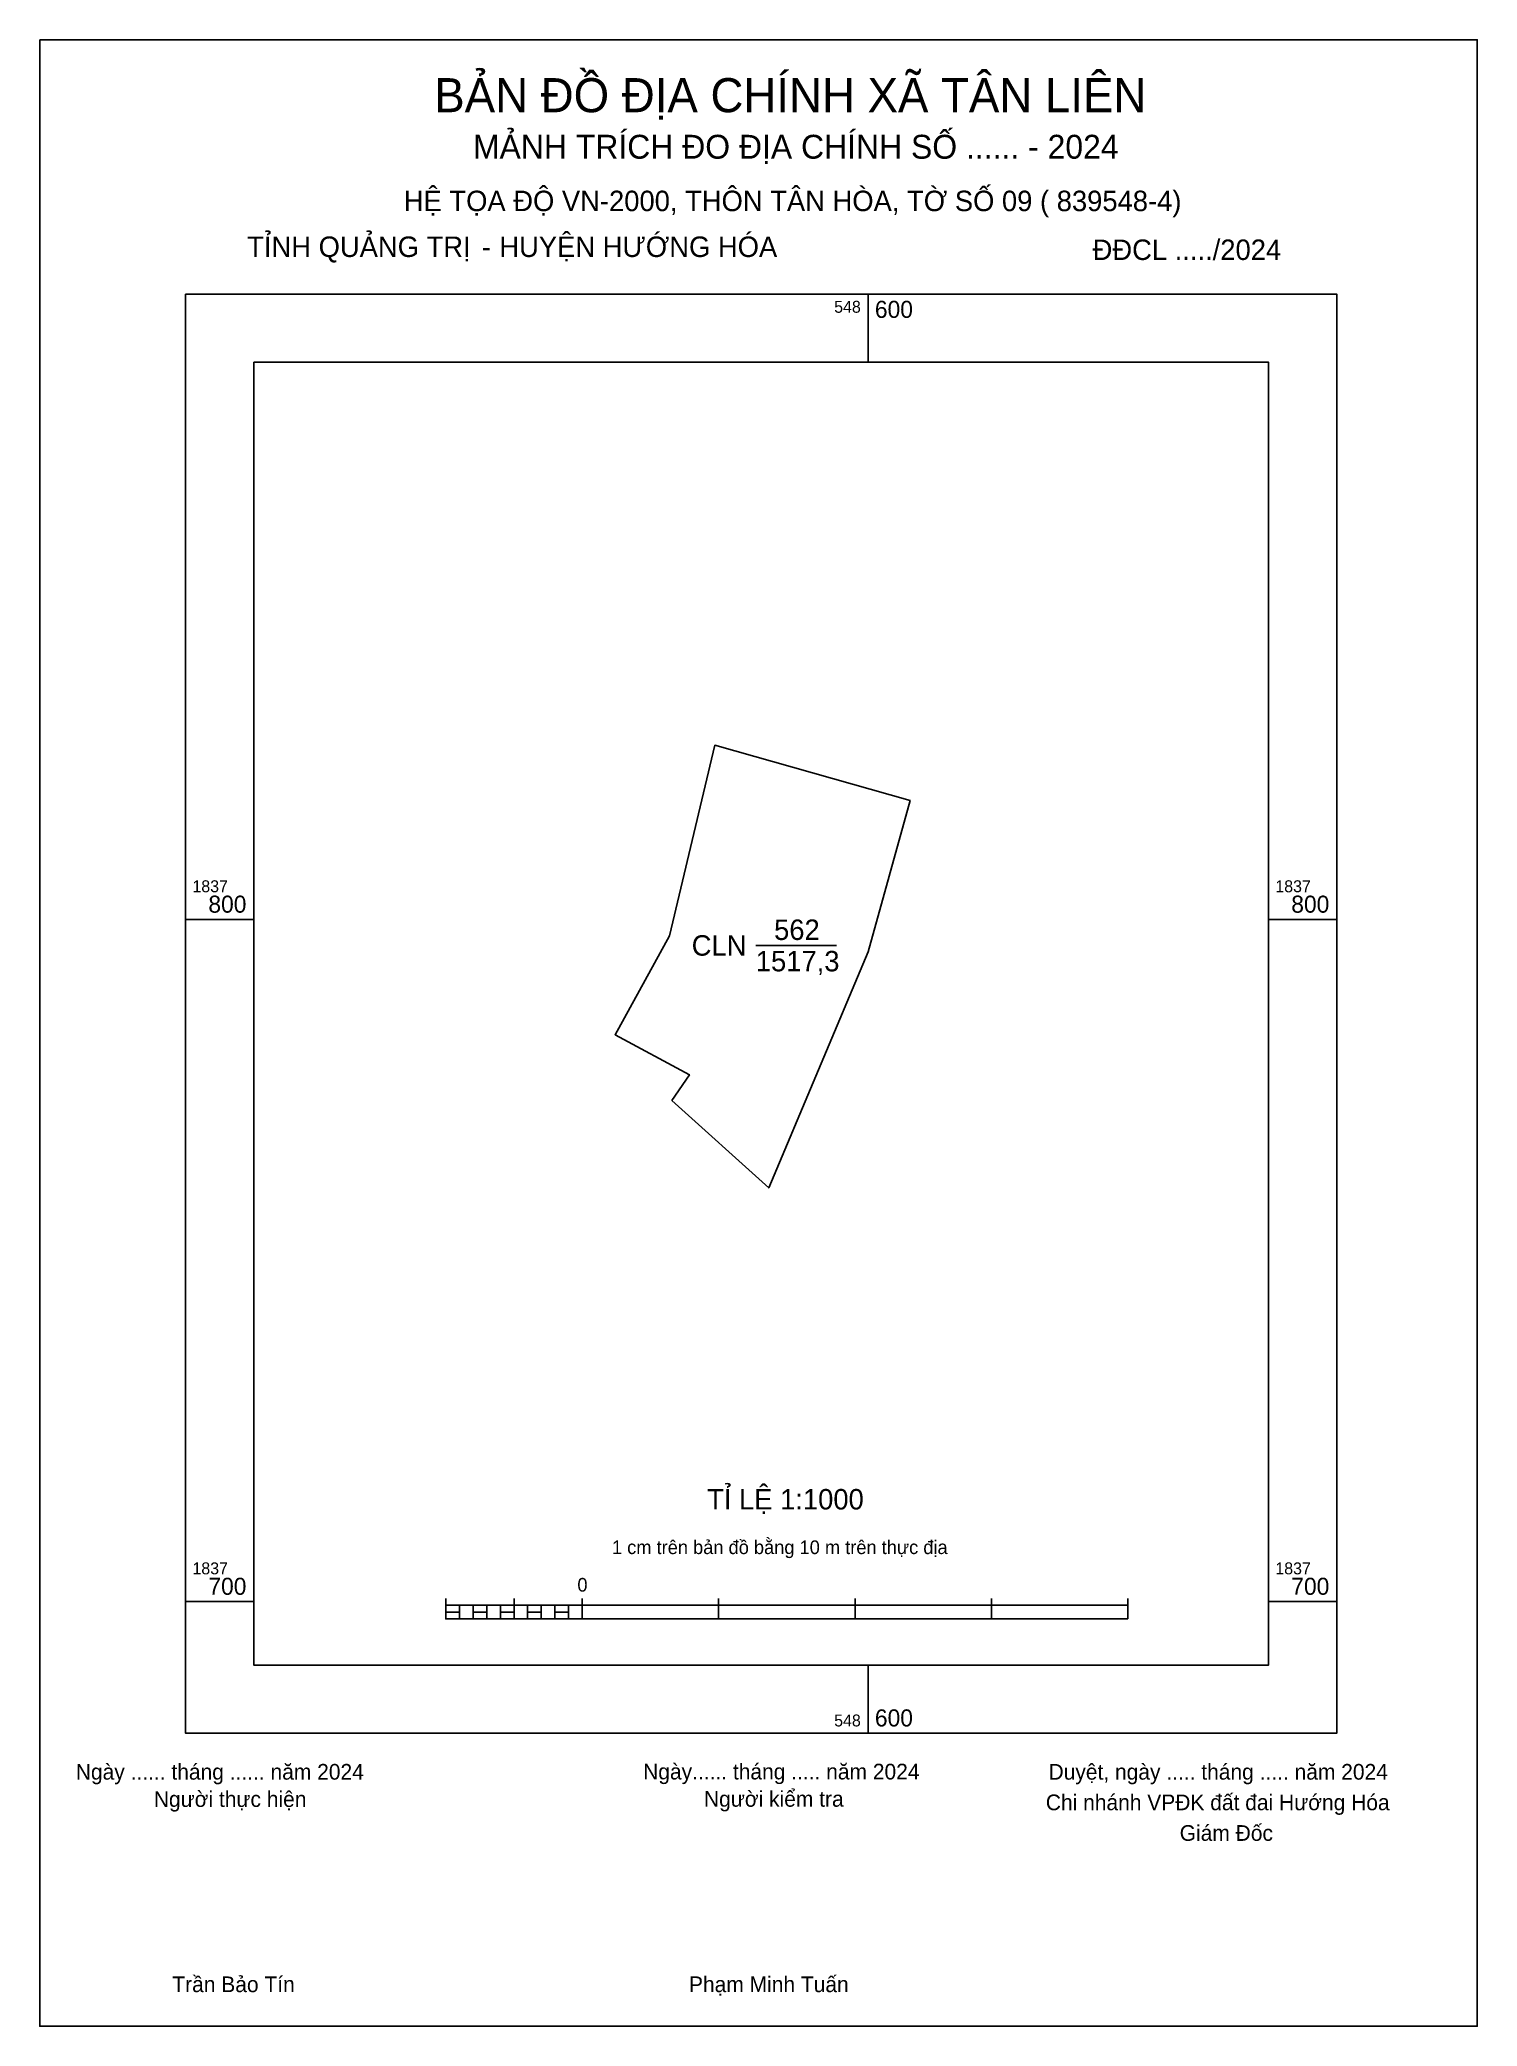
# Model space of a CAD drawing. Extents: x 548479 to 548689, y 1837638 to 1837929.
import ezdxf

# ---------------------------------------------------------------- set-up
doc = ezdxf.new("R2010")
doc.units = 0
for name, color, linetype in [('Level 1', 7, 'Continuous'), ('Level 10', 7, 'Continuous'), ('Level 13', 7, 'Continuous'), ('Level 2', 7, 'Continuous'), ('Level 6', 7, 'Continuous'), ('Level 62', 7, 'Continuous'), ('Level 63', 7, 'Continuous'), ('Level 9', 7, 'Continuous')]:
    doc.layers.add(name, color=color, linetype=linetype)

msp = doc.modelspace()

# ---------------------------------------------------------------- linework, layer by layer
at = {"layer": 'Level 1'}
for p, q in [((548478.55, 1837928.98), (548478.55, 1837928.98)), ((548689.32, 1837637.75), (548689.32, 1837637.75))]:
    msp.add_line(p, q, dxfattribs=at)
at = {"layer": 'Level 10'}
msp.add_lwpolyline([(548571.23, 1837773.45), (548573.8, 1837777.24), (548562.9, 1837783.11), (548570.91, 1837797.6), (548577.53, 1837825.55), (548606.17, 1837817.44), (548600, 1837795.28), (548585.43, 1837760.66)], close=True, dxfattribs=at)
at = {"layer": 'Level 2'}
msp.add_lwpolyline([(548478.55, 1837928.98), (548689.31, 1837928.98), (548689.31, 1837637.75), (548478.55, 1837637.75)], close=True, dxfattribs=at)
at = {"layer": 'Level 62'}
msp.add_lwpolyline([(548509.94, 1837881.7), (548658.71, 1837881.7), (548658.71, 1837690.7), (548509.94, 1837690.7)], close=True, dxfattribs=at)
at = {"layer": 'Level 63'}
for p, q in [((548478.55, 1837923.98), (548478.55, 1837928.98)), ((548478.55, 1837928.98), (548483.55, 1837928.98)), ((548478.55, 1837923.98), (548478.55, 1837928.98)), ((548478.55, 1837928.98), (548483.55, 1837928.98)), ((548684.31, 1837928.98), (548689.31, 1837928.98)), ((548684.31, 1837928.98), (548689.31, 1837928.98)), ((548689.31, 1837928.98), (548689.31, 1837923.98)), ((548689.31, 1837928.98), (548689.31, 1837923.98)), ((548478.55, 1837923.98), (548478.55, 1837923.98)), ((548478.55, 1837923.98), (548478.55, 1837923.98)), ((548600, 1837891.7), (548600, 1837881.7)), ((548499.94, 1837800), (548509.94, 1837800)), ((548658.71, 1837800), (548668.71, 1837800)), ((548499.94, 1837700), (548509.94, 1837700)), ((548538.09, 1837700.47), (548538.09, 1837697.47)), ((548538.09, 1837699.47), (548638.09, 1837699.47)), ((548540.09, 1837699.47), (548540.09, 1837697.47)), ((548542.09, 1837699.47), (548542.09, 1837697.47)), ((548544.09, 1837699.47), (548544.09, 1837697.47)), ((548546.09, 1837699.47), (548546.09, 1837697.47)), ((548548.09, 1837700.47), (548548.09, 1837697.47)), ((548548.09, 1837699.47), (548548.09, 1837697.47)), ((548550.09, 1837699.47), (548550.09, 1837697.47)), ((548552.09, 1837699.47), (548552.09, 1837697.47)), ((548554.09, 1837699.47), (548554.09, 1837697.47)), ((548556.09, 1837699.47), (548556.09, 1837697.47)), ((548558.09, 1837700.47), (548558.09, 1837697.47)), ((548558.09, 1837699.47), (548558.09, 1837697.47)), ((548578.09, 1837700.47), (548578.09, 1837697.47)), ((548598.09, 1837700.47), (548598.09, 1837697.47)), ((548618.09, 1837700.47), (548618.09, 1837697.47)), ((548638.09, 1837700.47), (548638.09, 1837697.47)), ((548658.71, 1837700), (548668.71, 1837700)), ((548538.09, 1837697.47), (548638.09, 1837697.47)), ((548600, 1837690.7), (548600, 1837680.7)), ((548478.55, 1837637.75), (548478.55, 1837642.75)), ((548478.55, 1837637.75), (548478.55, 1837642.75)), ((548689.31, 1837642.75), (548689.31, 1837637.75)), ((548689.31, 1837642.75), (548689.31, 1837637.75)), ((548483.55, 1837637.75), (548478.55, 1837637.75)), ((548483.55, 1837637.75), (548478.55, 1837637.75)), ((548689.31, 1837637.75), (548684.31, 1837637.75)), ((548689.31, 1837637.75), (548684.31, 1837637.75))]:
    msp.add_line(p, q, dxfattribs=at)
for points in [[(548499.94, 1837891.7), (548499.94, 1837680.7), (548668.71, 1837680.7), (548668.71, 1837891.7)], [(548538.09, 1837698.47), (548540.09, 1837698.47), (548540.09, 1837697.47), (548538.09, 1837697.47)], [(548538.09, 1837698.47), (548540.09, 1837698.47), (548540.09, 1837697.47), (548538.09, 1837697.47)], [(548542.09, 1837698.47), (548544.09, 1837698.47), (548544.09, 1837697.47), (548542.09, 1837697.47)], [(548546.09, 1837698.47), (548548.09, 1837698.47), (548548.09, 1837697.47), (548546.09, 1837697.47)], [(548550.09, 1837698.47), (548552.09, 1837698.47), (548552.09, 1837697.47), (548550.09, 1837697.47)], [(548554.09, 1837698.47), (548556.09, 1837698.47), (548556.09, 1837697.47), (548554.09, 1837697.47)]]:
    msp.add_lwpolyline(points, close=True, dxfattribs=at)
at = {"layer": 'Level 9'}
msp.add_line((548583.53, 1837796.2), (548595.36, 1837796.2), dxfattribs=at)

# ---------------------------------------------------------------- texts
at = {"layer": 'Level 13'}
for s, p in [('562', (548586.22, 1837797)), ('CLN', (548574.14, 1837794.7)), ('1517,3', (548583.54, 1837792.4))]:
    msp.add_text(s, height=3, dxfattribs=at).set_placement(p)
at = {"layer": 'Level 6'}
for s, p in [('HỆ TỌA ÐỘ VN-2000, THÔN TÂN HÒA, TỜ SỐ 09 ( 839548-4)', (548531.93, 1837903.85)), ('TỈ LỆ 1:1000', (548576.4, 1837713.51))]:
    msp.add_text(s, height=3, dxfattribs=at).set_placement(p)
at = {"layer": 'Level 63'}
for s, height, p in [('BẢN ĐỒ ĐỊA CHÍNH XÃ TÂN LIÊN', 5, (548536.4, 1837918.35)), ('MẢNH TRÍCH ĐO ĐỊA CHÍNH SỐ ...... - 2024', 3.5, (548542.07, 1837911.54)), ('TỈNH QUẢNG TRỊ', 3, (548508.97, 1837897.13)), (' HUYỆN HƯỚNG HÓA', 3, (548544.82, 1837897.13)), ('ĐĐCL ...../2024', 3, (548632.92, 1837896.69)), ('-', 3, (548543.35, 1837897.13)), ('548', 1.75, (548595.03, 1837888.95)), ('600', 2.5, (548601, 1837888.2)), ('1837', 1.75, (548500.94, 1837804)), ('1837', 1.75, (548659.71, 1837804)), ('800', 2.5, (548503.28, 1837801)), ('800', 2.5, (548662.05, 1837801)), ('1 cm trên bản đồ bằng 10 m trên thực địa', 2, (548562.45, 1837706.97)), ('1837', 1.75, (548500.94, 1837704)), ('1837', 1.75, (548659.71, 1837704)), ('700', 2.5, (548503.28, 1837701)), ('0', 2, (548557.38, 1837701.47)), ('700', 2.5, (548662.05, 1837701)), ('548', 1.75, (548595.03, 1837681.7)), ('600', 2.5, (548601, 1837681.7)), ('Ngày ...... tháng ...... năm 2024', 2.3, (548483.84, 1837673.9)), ('Ngày...... tháng ..... năm 2024', 2.3, (548567.02, 1837673.93)), ('Duyệt, ngày ..... tháng ..... năm 2024', 2.3, (548626.46, 1837673.9)), ('Người thực hiện', 2.3, (548495.28, 1837669.9)), ('Người kiểm tra', 2.3, (548575.94, 1837669.93)), ('Chi nhánh VPĐK đất đai Hướng Hóa', 2.3, (548626.06, 1837669.42)), ('Giám Đốc', 2.3, (548645.69, 1837664.93)), ('Trần Bảo Tín', 2.3, (548497.99, 1837642.75)), ('Phạm Minh Tuấn', 2.3, (548573.74, 1837642.75))]:
    msp.add_text(s, height=height, dxfattribs=at).set_placement(p)

doc.saveas('drawing.dxf')
